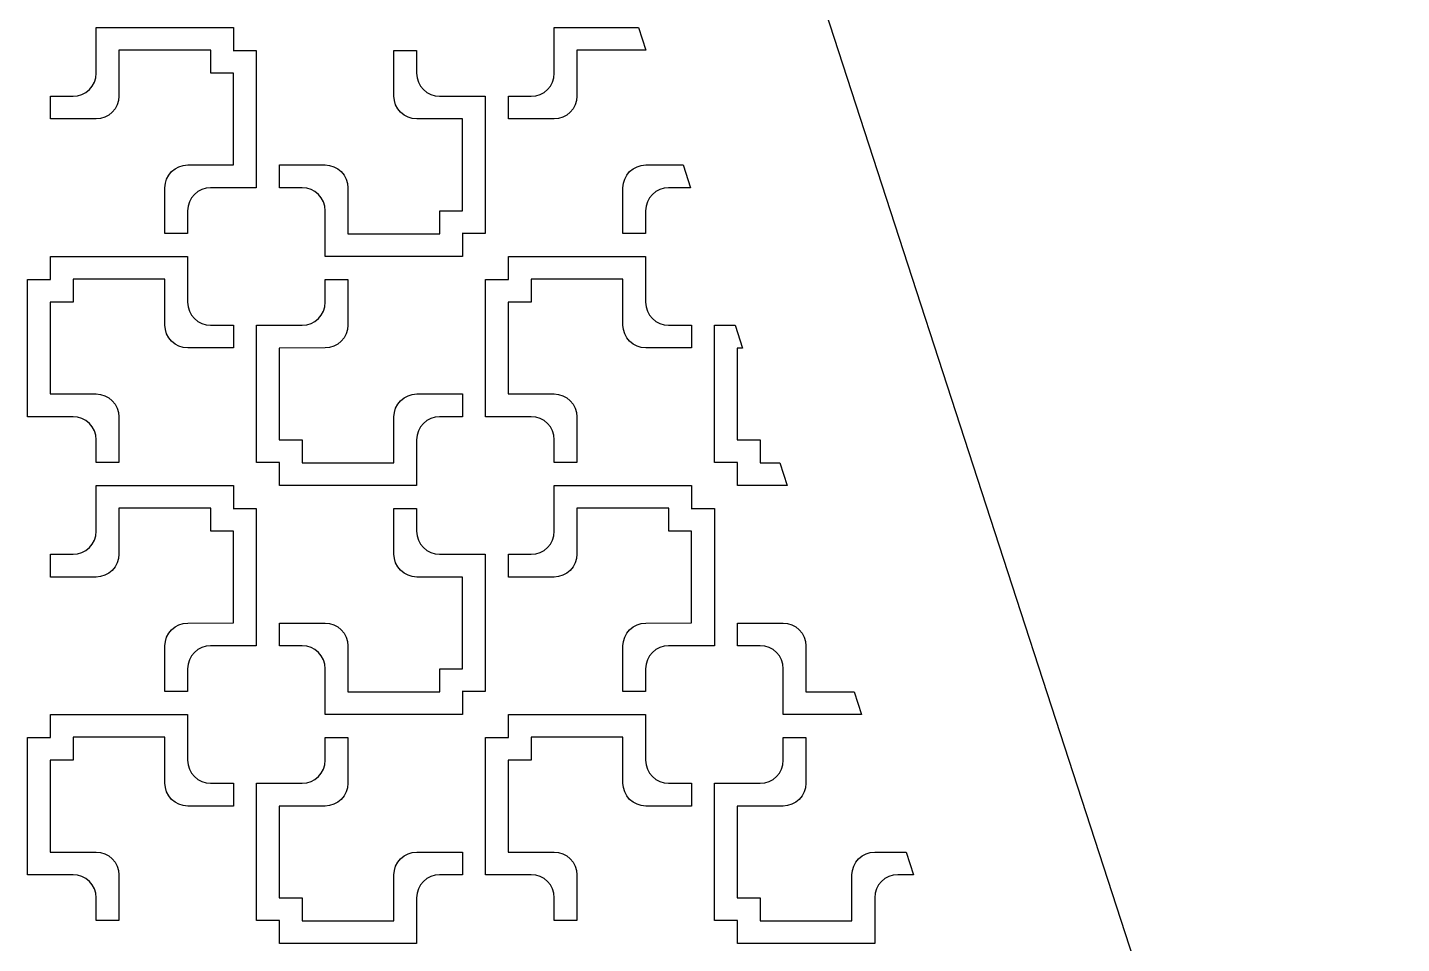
# Model space of a CAD drawing. Header units: metres. Extents: x -75 to 75, y 0 to 231.
# Drawn here: x -15 to 75, y 55 to 115 of the extents above; entities that cross this region are included whole.
import ezdxf

# ---------------------------------------------------------------- set-up
doc = ezdxf.new("R2010")
doc.units = ezdxf.units.M

msp = doc.modelspace()

# ---------------------------------------------------------------- linework, layer by layer
for p, q in [((75, 0), (0, 230.826)), ((-10.4938, 111.999), (-10.4938, 114.994)), ((-10.4938, 114.994), (-1.5065, 114.994)), ((-1.5065, 114.994), (-1.5065, 113.502)), ((19.5062, 111.999), (19.5062, 114.994)), ((19.5062, 114.994), (25.0188, 114.994)), ((25.0188, 114.994), (25.5019, 113.507)), ((-2.99377, 113.507), (-9.0065, 113.507)), ((-9.0065, 113.507), (-9.0065, 110.5)), ((-2.99332, 112.007), (-2.99377, 113.507)), ((-1.5065, 113.502), (-1.51474, 113.493)), ((-1.51474, 113.493), (-1.5065, 113.493)), ((-1.5065, 113.493), (-1.5065, 113.485)), ((-1.5065, 113.485), (-1.4978, 113.493)), ((-1.4978, 113.493), (-0.00641, 113.493)), ((-0.00641, 113.493), (-0.00641, 104.506)), ((9.0065, 110.501), (9.0065, 113.494)), ((9.0065, 113.494), (10.4938, 113.494)), ((10.4938, 113.494), (10.4938, 112)), ((25.5019, 113.507), (20.9935, 113.507)), ((20.9935, 113.507), (20.9935, 110.5)), ((-10.6091, 111.423), (-10.5235, 111.707)), ((-10.5235, 111.707), (-10.4938, 111.999)), ((-1.49323, 112.006), (-2.99332, 112.007)), ((-1.49323, 105.994), (-1.49323, 112.006)), ((10.4938, 112), (10.5226, 111.707)), ((10.5226, 111.707), (10.6091, 111.423)), ((19.3909, 111.423), (19.4765, 111.707)), ((19.4765, 111.707), (19.5062, 111.999)), ((-11.4235, 110.609), (-11.163, 110.748)), ((-11.163, 110.748), (-10.9351, 110.935)), ((-10.9351, 110.935), (-10.7483, 111.163)), ((-10.7483, 111.163), (-10.6091, 111.423)), ((10.6091, 111.423), (10.7483, 111.163)), ((10.7483, 111.163), (10.9351, 110.935)), ((10.9351, 110.935), (11.163, 110.748)), ((11.163, 110.748), (11.4235, 110.609)), ((18.5765, 110.609), (18.837, 110.748)), ((18.837, 110.748), (19.0649, 110.935)), ((19.0649, 110.935), (19.2517, 111.163)), ((19.2517, 111.163), (19.3909, 111.423)), ((-13.494, 109.007), (-13.494, 110.494)), ((-13.494, 110.494), (-12.0003, 110.494)), ((-12.0003, 110.494), (-11.7068, 110.523)), ((-11.7068, 110.523), (-11.4235, 110.609)), ((-9.12003, 109.929), (-9.25873, 109.67)), ((-9.03534, 110.208), (-9.12003, 109.929)), ((-9.0065, 110.5), (-9.03534, 110.208)), ((9.03534, 110.209), (9.0065, 110.501)), ((9.12003, 109.929), (9.03534, 110.209)), ((9.25781, 109.671), (9.12003, 109.929)), ((11.4235, 110.609), (11.7068, 110.524)), ((11.7068, 110.524), (11.9994, 110.494)), ((11.9994, 110.494), (14.9936, 110.494)), ((14.9936, 110.494), (14.9936, 101.507)), ((16.506, 109.007), (16.506, 110.494)), ((16.506, 110.494), (17.9997, 110.494)), ((17.9997, 110.494), (18.2932, 110.523)), ((18.2932, 110.523), (18.5765, 110.609)), ((20.88, 109.929), (20.7413, 109.67)), ((20.9647, 110.208), (20.88, 109.929)), ((20.9935, 110.5), (20.9647, 110.208)), ((-10.5011, 109.007), (-13.494, 109.007)), ((-10.2086, 109.035), (-10.5011, 109.007)), ((-9.92889, 109.12), (-10.2086, 109.035)), ((-9.67026, 109.258), (-9.92889, 109.12)), ((-9.44412, 109.443), (-9.67026, 109.258)), ((-9.25873, 109.67), (-9.44412, 109.443)), ((9.44321, 109.444), (9.25781, 109.671)), ((9.6698, 109.259), (9.44321, 109.444)), ((9.92889, 109.12), (9.6698, 109.259)), ((10.2077, 109.035), (9.92889, 109.12)), ((10.5002, 109.007), (10.2077, 109.035)), ((13.5068, 109.007), (10.5002, 109.007)), ((13.5068, 102.994), (13.5068, 109.007)), ((19.4989, 109.007), (16.506, 109.007)), ((19.7914, 109.035), (19.4989, 109.007)), ((20.0711, 109.12), (19.7914, 109.035)), ((20.3297, 109.258), (20.0711, 109.12)), ((20.5559, 109.443), (20.3297, 109.258)), ((20.7413, 109.67), (20.5559, 109.443)), ((-5.87997, 105.071), (-5.74173, 105.33)), ((-5.74173, 105.33), (-5.55634, 105.556)), ((-5.55634, 105.556), (-5.32974, 105.742)), ((-5.32974, 105.742), (-5.07111, 105.88)), ((-5.07111, 105.88), (-4.79141, 105.965)), ((-4.79141, 105.965), (-4.4989, 105.993)), ((-4.4989, 105.993), (-1.49323, 105.994)), ((1.50604, 104.506), (1.50604, 105.993)), ((1.50604, 105.993), (4.49982, 105.993)), ((4.49982, 105.993), (4.79233, 105.965)), ((4.79233, 105.965), (5.07111, 105.88)), ((5.07111, 105.88), (5.3302, 105.741)), ((5.3302, 105.741), (5.55679, 105.556)), ((5.55679, 105.556), (5.74219, 105.329)), ((5.74219, 105.329), (5.87997, 105.071)), ((24.12, 105.071), (24.2583, 105.33)), ((24.2583, 105.33), (24.4437, 105.556)), ((24.4437, 105.556), (24.6703, 105.742)), ((24.6703, 105.742), (24.9289, 105.88)), ((24.9289, 105.88), (25.2086, 105.965)), ((25.2086, 105.965), (25.5011, 105.993)), ((25.5011, 105.993), (27.9428, 105.994)), ((27.9428, 105.994), (28.4263, 104.506)), ((-5.9935, 104.5), (-5.96466, 104.792)), ((-5.9935, 101.506), (-5.9935, 104.5)), ((-5.96466, 104.792), (-5.87997, 105.071)), ((-3.29315, 104.477), (-3.57651, 104.391)), ((-2.99973, 104.506), (-3.29315, 104.477)), ((-0.00641, 104.506), (-2.99973, 104.506)), ((3.00064, 104.506), (1.50604, 104.506)), ((3.29315, 104.476), (3.00064, 104.506)), ((3.57651, 104.391), (3.29315, 104.476)), ((5.87997, 105.071), (5.96466, 104.791)), ((5.96466, 104.791), (5.9935, 104.499)), ((5.9935, 104.499), (5.99442, 101.493)), ((24.0065, 104.5), (24.0353, 104.792)), ((24.0065, 101.506), (24.0065, 104.5)), ((24.0353, 104.792), (24.12, 105.071)), ((26.7068, 104.477), (26.4235, 104.391)), ((27.0003, 104.506), (26.7068, 104.477)), ((28.4263, 104.506), (27.0003, 104.506)), ((-4.39087, 103.577), (-4.47647, 103.293)), ((-4.25171, 103.837), (-4.39087, 103.577)), ((-4.06494, 104.065), (-4.25171, 103.837)), ((-3.83698, 104.252), (-4.06494, 104.065)), ((-3.57651, 104.391), (-3.83698, 104.252)), ((3.83698, 104.252), (3.57651, 104.391)), ((4.06494, 104.065), (3.83698, 104.252)), ((4.25171, 103.837), (4.06494, 104.065)), ((4.39087, 103.577), (4.25171, 103.837)), ((4.47739, 103.293), (4.39087, 103.577)), ((25.6091, 103.577), (25.5235, 103.293)), ((25.7483, 103.837), (25.6091, 103.577)), ((25.9351, 104.065), (25.7483, 103.837)), ((26.163, 104.252), (25.9351, 104.065)), ((26.4235, 104.391), (26.163, 104.252)), ((-4.47647, 103.293), (-4.50623, 103.001)), ((-4.50623, 103.001), (-4.50623, 101.506)), ((4.50623, 103), (4.47739, 103.293)), ((4.50623, 100.006), (4.50623, 103)), ((12.0062, 101.493), (12.0067, 102.993)), ((12.0067, 102.993), (13.5068, 102.994)), ((25.5235, 103.293), (25.4938, 103.001)), ((25.4938, 103.001), (25.4938, 101.506)), ((-4.50623, 101.506), (-5.9935, 101.506)), ((5.99442, 101.493), (12.0062, 101.493)), ((13.4935, 101.507), (13.4853, 101.507)), ((13.4853, 101.507), (13.4935, 101.498)), ((13.5022, 101.507), (13.4935, 101.515)), ((13.4935, 101.515), (13.4935, 101.507)), ((13.4935, 101.498), (13.4935, 100.006)), ((14.9936, 101.507), (13.5022, 101.507)), ((25.4938, 101.506), (24.0065, 101.506)), ((-13.4935, 98.5022), (-13.4935, 99.9936)), ((-13.4935, 99.9936), (-4.50623, 99.9936)), ((-4.50623, 99.9936), (-4.50623, 97.0003)), ((13.4935, 100.006), (4.50623, 100.006)), ((16.5065, 98.5022), (16.5065, 99.9936)), ((16.5065, 99.9936), (25.4938, 99.9936)), ((25.4938, 99.9936), (25.4938, 97.0003)), ((-14.9936, 89.5062), (-14.9936, 98.4935)), ((-14.9936, 98.4935), (-13.5022, 98.4935)), ((-13.5022, 98.4935), (-13.4935, 98.4853)), ((-13.4853, 98.4935), (-13.4935, 98.5022)), ((-13.4935, 98.4853), (-13.4935, 98.4935)), ((-13.4935, 98.4935), (-13.4853, 98.4935)), ((-12.0062, 98.5068), (-12.0067, 97.0067)), ((-5.99442, 98.5068), (-12.0062, 98.5068)), ((-5.9935, 95.5011), (-5.99442, 98.5068)), ((4.50623, 96.9994), (4.50623, 98.494)), ((4.50623, 98.494), (5.9935, 98.494)), ((5.9935, 98.494), (5.9935, 95.5002)), ((15.0064, 89.5062), (15.0064, 98.4935)), ((15.0064, 98.4935), (16.4978, 98.4935)), ((16.4978, 98.4935), (16.5065, 98.4853)), ((16.5147, 98.4935), (16.5065, 98.5022)), ((16.5065, 98.4853), (16.5065, 98.4935)), ((16.5065, 98.4935), (16.5147, 98.4935)), ((17.9938, 98.5068), (17.9933, 97.0067)), ((24.0056, 98.5068), (17.9938, 98.5068)), ((24.0065, 95.5011), (24.0056, 98.5068)), ((-12.0067, 97.0067), (-13.5068, 97.0062)), ((-13.5068, 97.0062), (-13.5068, 90.9935)), ((-4.50623, 97.0003), (-4.47739, 96.7068)), ((-4.47739, 96.7068), (-4.39087, 96.4235)), ((-4.39087, 96.4235), (-4.25171, 96.163)), ((4.25171, 96.163), (4.39087, 96.4235)), ((4.39087, 96.4235), (4.47647, 96.7068)), ((4.47647, 96.7068), (4.50623, 96.9994)), ((17.9933, 97.0067), (16.4932, 97.0062)), ((16.4932, 97.0062), (16.4932, 90.9935)), ((25.4938, 97.0003), (25.5226, 96.7068)), ((25.5226, 96.7068), (25.6091, 96.4235)), ((25.6091, 96.4235), (25.7483, 96.163)), ((-5.96466, 95.2086), (-5.9935, 95.5011)), ((-4.25171, 96.163), (-4.06494, 95.9351)), ((-4.06494, 95.9351), (-3.83698, 95.7483)), ((-3.83698, 95.7483), (-3.57651, 95.6091)), ((-3.57651, 95.6091), (-3.29315, 95.5235)), ((-3.29315, 95.5235), (-3.00064, 95.4938)), ((-3.00064, 95.4938), (-1.50604, 95.4938)), ((-1.50604, 95.4938), (-1.50604, 94.0065)), ((0.00641, 86.5065), (0.00641, 95.4938)), ((0.00641, 95.4938), (2.99973, 95.4938)), ((2.99973, 95.4938), (3.29315, 95.5226)), ((3.29315, 95.5226), (3.57651, 95.6091)), ((3.57651, 95.6091), (3.83698, 95.7483)), ((3.83698, 95.7483), (4.06494, 95.9351)), ((4.06494, 95.9351), (4.25171, 96.163)), ((5.9935, 95.5002), (5.96466, 95.2077)), ((24.0353, 95.2086), (24.0065, 95.5011)), ((25.7483, 96.163), (25.9351, 95.9351)), ((25.9351, 95.9351), (26.163, 95.7483)), ((26.163, 95.7483), (26.4235, 95.6091)), ((26.4235, 95.6091), (26.7068, 95.5235)), ((26.7068, 95.5235), (26.9994, 95.4938)), ((26.9994, 95.4938), (28.494, 95.4938)), ((28.494, 95.4938), (28.494, 94.0065)), ((30.0064, 86.5065), (30.0064, 95.4938)), ((30.0064, 95.4938), (31.3546, 95.4938)), ((31.3546, 95.4938), (31.8382, 94.0057)), ((-5.87997, 94.9289), (-5.96466, 95.2086)), ((-5.74219, 94.6707), (-5.87997, 94.9289)), ((-5.55679, 94.4441), (-5.74219, 94.6707)), ((5.74127, 94.6698), (5.55588, 94.4432)), ((5.87997, 94.9289), (5.74127, 94.6698)), ((5.96466, 95.2077), (5.87997, 94.9289)), ((24.12, 94.9289), (24.0353, 95.2086)), ((24.2578, 94.6707), (24.12, 94.9289)), ((24.4432, 94.4441), (24.2578, 94.6707)), ((-5.3302, 94.2587), (-5.55679, 94.4441)), ((-5.07111, 94.12), (-5.3302, 94.2587)), ((-4.79233, 94.0353), (-5.07111, 94.12)), ((-4.49982, 94.0065), (-4.79233, 94.0353)), ((-1.50604, 94.0065), (-4.49982, 94.0065)), ((4.4989, 94.0065), (1.49323, 94.0056)), ((1.49323, 94.0056), (1.49323, 87.9938)), ((4.79141, 94.0353), (4.4989, 94.0065)), ((5.07111, 94.12), (4.79141, 94.0353)), ((5.32974, 94.2583), (5.07111, 94.12)), ((5.55588, 94.4432), (5.32974, 94.2583)), ((24.6698, 94.2587), (24.4432, 94.4441)), ((24.9289, 94.12), (24.6698, 94.2587)), ((25.2077, 94.0353), (24.9289, 94.12)), ((25.5002, 94.0065), (25.2077, 94.0353)), ((28.494, 94.0065), (25.5002, 94.0065)), ((31.8382, 94.0057), (31.4932, 94.0056)), ((31.4932, 94.0056), (31.4932, 87.9938)), ((-13.5068, 90.9935), (-10.5002, 90.9935)), ((-10.5002, 90.9935), (-10.2077, 90.9647)), ((-10.2077, 90.9647), (-9.92889, 90.88)), ((9.92889, 90.88), (10.2086, 90.9647)), ((10.2086, 90.9647), (10.5011, 90.9935)), ((10.5011, 90.9935), (13.494, 90.9935)), ((13.494, 90.9935), (13.494, 89.5062)), ((16.4932, 90.9935), (19.4998, 90.9935)), ((19.4998, 90.9935), (19.7923, 90.9647)), ((19.7923, 90.9647), (20.0711, 90.88)), ((-9.92889, 90.88), (-9.6698, 90.7413)), ((-9.6698, 90.7413), (-9.44321, 90.5559)), ((-9.44321, 90.5559), (-9.25781, 90.3293)), ((-9.25781, 90.3293), (-9.12003, 90.0711)), ((-9.12003, 90.0711), (-9.03534, 89.7914)), ((9.03534, 89.7923), (9.12003, 90.0711)), ((9.12003, 90.0711), (9.25827, 90.3297)), ((9.25827, 90.3297), (9.44366, 90.5563)), ((9.44366, 90.5563), (9.67026, 90.7417)), ((9.67026, 90.7417), (9.92889, 90.88)), ((20.0711, 90.88), (20.3302, 90.7413)), ((20.3302, 90.7413), (20.5568, 90.5559)), ((20.5568, 90.5559), (20.7422, 90.3293)), ((20.7422, 90.3293), (20.88, 90.0711)), ((20.88, 90.0711), (20.9647, 89.7914)), ((-11.9994, 89.5062), (-14.9936, 89.5062)), ((-11.7068, 89.4765), (-11.9994, 89.5062)), ((-11.4235, 89.3909), (-11.7068, 89.4765)), ((-11.163, 89.2517), (-11.4235, 89.3909)), ((-10.9351, 89.0649), (-11.163, 89.2517)), ((-9.03534, 89.7914), (-9.0065, 89.4989)), ((-9.0065, 89.4989), (-9.0065, 86.506)), ((9.0065, 89.4998), (9.03534, 89.7923)), ((9.0065, 86.4932), (9.0065, 89.4998)), ((11.163, 89.2517), (10.9351, 89.0649)), ((11.4235, 89.3909), (11.163, 89.2517)), ((11.7068, 89.4774), (11.4235, 89.3909)), ((12.0003, 89.5062), (11.7068, 89.4774)), ((13.494, 89.5062), (12.0003, 89.5062)), ((18.0006, 89.5062), (15.0064, 89.5062)), ((18.2932, 89.4765), (18.0006, 89.5062)), ((18.5765, 89.3909), (18.2932, 89.4765)), ((18.837, 89.2517), (18.5765, 89.3909)), ((19.0649, 89.0649), (18.837, 89.2517)), ((20.9647, 89.7914), (20.9935, 89.4989)), ((20.9935, 89.4989), (20.9935, 86.506)), ((-10.7483, 88.837), (-10.9351, 89.0649)), ((-10.6091, 88.5765), (-10.7483, 88.837)), ((-10.5226, 88.2932), (-10.6091, 88.5765)), ((-10.4938, 87.9997), (-10.5226, 88.2932)), ((10.5235, 88.2932), (10.4938, 88.0006)), ((10.6091, 88.5765), (10.5235, 88.2932)), ((10.7483, 88.837), (10.6091, 88.5765)), ((10.9351, 89.0649), (10.7483, 88.837)), ((19.2517, 88.837), (19.0649, 89.0649)), ((19.3909, 88.5765), (19.2517, 88.837)), ((19.4774, 88.2932), (19.3909, 88.5765)), ((19.5062, 87.9997), (19.4774, 88.2932)), ((-10.4938, 86.506), (-10.4938, 87.9997)), ((1.49323, 87.9938), (2.99332, 87.9933)), ((2.99332, 87.9933), (2.99377, 86.4932)), ((10.4938, 88.0006), (10.4938, 85.0064)), ((19.5062, 86.506), (19.5062, 87.9997)), ((31.4932, 87.9938), (32.9933, 87.9933)), ((32.9933, 87.9933), (32.9938, 86.4932)), ((-9.0065, 86.506), (-10.4938, 86.506)), ((1.4978, 86.5065), (0.00641, 86.5065)), ((1.5065, 86.5147), (1.4978, 86.5065)), ((1.5065, 86.5065), (1.5065, 86.5147)), ((1.5065, 86.4978), (1.51474, 86.5065)), ((1.51474, 86.5065), (1.5065, 86.5065)), ((1.5065, 85.0064), (1.5065, 86.4978)), ((2.99377, 86.4932), (9.0065, 86.4932)), ((20.9935, 86.506), (19.5062, 86.506)), ((31.4978, 86.5065), (30.0064, 86.5065)), ((31.5065, 86.5147), (31.4978, 86.5065)), ((31.5065, 86.5065), (31.5065, 86.5147)), ((31.5065, 86.4978), (31.5147, 86.5065)), ((31.5147, 86.5065), (31.5065, 86.5065)), ((31.5065, 85.0064), (31.5065, 86.4978)), ((32.9938, 86.4932), (34.2791, 86.4932)), ((34.2791, 86.4932), (34.7622, 85.0064)), ((-10.4938, 81.9994), (-10.4938, 84.9936)), ((-10.4938, 84.9936), (-1.5065, 84.9936)), ((-1.5065, 84.9936), (-1.5065, 83.5022)), ((10.4938, 85.0064), (1.5065, 85.0064)), ((19.5062, 81.9994), (19.5062, 84.9936)), ((19.5062, 84.9936), (28.4935, 84.9936)), ((28.4935, 84.9936), (28.4935, 83.5022)), ((34.7622, 85.0064), (31.5065, 85.0064)), ((-2.99377, 83.5068), (-9.0065, 83.5068)), ((-9.0065, 83.5068), (-9.0065, 80.5002)), ((-2.99332, 82.0067), (-2.99377, 83.5068)), ((-1.5065, 83.5022), (-1.51474, 83.4935)), ((-1.51474, 83.4935), (-1.5065, 83.4935)), ((-1.5065, 83.4935), (-1.5065, 83.4853)), ((-1.5065, 83.4853), (-1.4978, 83.4935)), ((-1.4978, 83.4935), (-0.00641, 83.4935)), ((-0.00641, 83.4935), (-0.00641, 74.5062)), ((9.0065, 80.5011), (9.0065, 83.494)), ((9.0065, 83.494), (10.4938, 83.494)), ((10.4938, 83.494), (10.4938, 82.0003)), ((27.0062, 83.5068), (20.9935, 83.5068)), ((20.9935, 83.5068), (20.9935, 80.5002)), ((27.0067, 82.0067), (27.0062, 83.5068)), ((28.4935, 83.5022), (28.4853, 83.4935)), ((28.4853, 83.4935), (28.4935, 83.4935)), ((28.4935, 83.4935), (28.4935, 83.4853)), ((28.4935, 83.4853), (28.5022, 83.4935)), ((28.5022, 83.4935), (29.9936, 83.4935)), ((29.9936, 83.4935), (29.9936, 74.5062)), ((-10.5235, 81.7068), (-10.4938, 81.9994)), ((-1.49323, 82.0062), (-2.99332, 82.0067)), ((-1.49323, 75.9944), (-1.49323, 82.0062)), ((10.4938, 82.0003), (10.5226, 81.7068)), ((19.4765, 81.7068), (19.5062, 81.9994)), ((28.5068, 82.0062), (27.0067, 82.0067)), ((28.5068, 75.9944), (28.5068, 82.0062)), ((-10.9351, 80.9351), (-10.7483, 81.163)), ((-10.7483, 81.163), (-10.6091, 81.4235)), ((-10.6091, 81.4235), (-10.5235, 81.7068)), ((10.5226, 81.7068), (10.6091, 81.4235)), ((10.6091, 81.4235), (10.7483, 81.163)), ((10.7483, 81.163), (10.9351, 80.9351)), ((19.0649, 80.9351), (19.2517, 81.163)), ((19.2517, 81.163), (19.3909, 81.4235)), ((19.3909, 81.4235), (19.4765, 81.7068)), ((-13.494, 79.0065), (-13.494, 80.4938)), ((-13.494, 80.4938), (-12.0003, 80.4938)), ((-12.0003, 80.4938), (-11.7068, 80.5226)), ((-11.7068, 80.5226), (-11.4235, 80.6091)), ((-11.4235, 80.6091), (-11.163, 80.7483)), ((-11.163, 80.7483), (-10.9351, 80.9351)), ((-9.03534, 80.2077), (-9.12003, 79.9289)), ((-9.0065, 80.5002), (-9.03534, 80.2077)), ((9.03534, 80.2086), (9.0065, 80.5011)), ((9.12003, 79.9289), (9.03534, 80.2086)), ((10.9351, 80.9351), (11.163, 80.7483)), ((11.163, 80.7483), (11.4235, 80.6091)), ((11.4235, 80.6091), (11.7068, 80.5235)), ((11.7068, 80.5235), (11.9994, 80.4938)), ((11.9994, 80.4938), (14.9936, 80.4938)), ((14.9936, 80.4938), (14.9936, 71.5065)), ((16.506, 79.0065), (16.506, 80.4938)), ((16.506, 80.4938), (17.9997, 80.4938)), ((17.9997, 80.4938), (18.2932, 80.5226)), ((18.2932, 80.5226), (18.5765, 80.6091)), ((18.5765, 80.6091), (18.837, 80.7483)), ((18.837, 80.7483), (19.0649, 80.9351)), ((20.9647, 80.2077), (20.88, 79.9289)), ((20.9935, 80.5002), (20.9647, 80.2077)), ((-9.67026, 79.2583), (-9.92889, 79.12)), ((-9.44412, 79.4432), (-9.67026, 79.2583)), ((-9.25873, 79.6698), (-9.44412, 79.4432)), ((-9.12003, 79.9289), (-9.25873, 79.6698)), ((9.25781, 79.6707), (9.12003, 79.9289)), ((9.44321, 79.4441), (9.25781, 79.6707)), ((9.6698, 79.2587), (9.44321, 79.4441)), ((9.92889, 79.12), (9.6698, 79.2587)), ((20.3297, 79.2583), (20.0711, 79.12)), ((20.5559, 79.4432), (20.3297, 79.2583)), ((20.7413, 79.6698), (20.5559, 79.4432)), ((20.88, 79.9289), (20.7413, 79.6698)), ((-10.5011, 79.0065), (-13.494, 79.0065)), ((-10.2086, 79.0353), (-10.5011, 79.0065)), ((-9.92889, 79.12), (-10.2086, 79.0353)), ((10.2077, 79.0353), (9.92889, 79.12)), ((10.5002, 79.0065), (10.2077, 79.0353)), ((13.5068, 79.0065), (10.5002, 79.0065)), ((13.5068, 72.9938), (13.5068, 79.0065)), ((19.4989, 79.0065), (16.506, 79.0065)), ((19.7914, 79.0353), (19.4989, 79.0065)), ((20.0711, 79.12), (19.7914, 79.0353)), ((-5.55634, 75.5563), (-5.32974, 75.7417)), ((-5.32974, 75.7417), (-5.07111, 75.88)), ((-5.07111, 75.88), (-4.79141, 75.9647)), ((-4.79141, 75.9647), (-4.4989, 75.9935)), ((-4.4989, 75.9935), (-1.49323, 75.9944)), ((1.50604, 74.5062), (1.50604, 75.9935)), ((1.50604, 75.9935), (4.49982, 75.9935)), ((4.49982, 75.9935), (4.79233, 75.9647)), ((4.79233, 75.9647), (5.07111, 75.88)), ((5.07111, 75.88), (5.3302, 75.7413)), ((5.3302, 75.7413), (5.55679, 75.5559)), ((24.4437, 75.5563), (24.6703, 75.7417)), ((24.6703, 75.7417), (24.9289, 75.88)), ((24.9289, 75.88), (25.2086, 75.9647)), ((25.2086, 75.9647), (25.5011, 75.9935)), ((25.5011, 75.9935), (28.5068, 75.9944)), ((31.506, 74.5062), (31.506, 75.9935)), ((31.506, 75.9935), (34.4998, 75.9935)), ((34.4998, 75.9935), (34.7923, 75.9647)), ((34.7923, 75.9647), (35.0711, 75.88)), ((35.0711, 75.88), (35.3302, 75.7413)), ((35.3302, 75.7413), (35.5568, 75.5559)), ((-5.9935, 74.4998), (-5.96466, 74.7923)), ((-5.96466, 74.7923), (-5.87997, 75.0711)), ((-5.87997, 75.0711), (-5.74173, 75.3297)), ((-5.74173, 75.3297), (-5.55634, 75.5563)), ((5.55679, 75.5559), (5.74219, 75.3293)), ((5.74219, 75.3293), (5.87997, 75.0711)), ((5.87997, 75.0711), (5.96466, 74.7914)), ((5.96466, 74.7914), (5.9935, 74.4989)), ((24.0065, 74.4998), (24.0353, 74.7923)), ((24.0353, 74.7923), (24.12, 75.0711)), ((24.12, 75.0711), (24.2583, 75.3297)), ((24.2583, 75.3297), (24.4437, 75.5563)), ((35.5568, 75.5559), (35.7422, 75.3293)), ((35.7422, 75.3293), (35.88, 75.0711)), ((35.88, 75.0711), (35.9647, 74.7914)), ((35.9647, 74.7914), (35.9935, 74.4989)), ((-5.9935, 71.506), (-5.9935, 74.4998)), ((-4.25171, 73.837), (-4.39087, 73.5765)), ((-4.06494, 74.0649), (-4.25171, 73.837)), ((-3.83698, 74.2517), (-4.06494, 74.0649)), ((-3.57651, 74.3909), (-3.83698, 74.2517)), ((-3.29315, 74.4774), (-3.57651, 74.3909)), ((-2.99973, 74.5062), (-3.29315, 74.4774)), ((-0.00641, 74.5062), (-2.99973, 74.5062)), ((3.00064, 74.5062), (1.50604, 74.5062)), ((3.29315, 74.4765), (3.00064, 74.5062)), ((3.57651, 74.3909), (3.29315, 74.4765)), ((3.83698, 74.2517), (3.57651, 74.3909)), ((4.06494, 74.0649), (3.83698, 74.2517)), ((4.25171, 73.837), (4.06494, 74.0649)), ((4.39087, 73.5765), (4.25171, 73.837)), ((5.9935, 74.4989), (5.99442, 71.4932)), ((24.0065, 71.506), (24.0065, 74.4998)), ((25.7483, 73.837), (25.6091, 73.5765)), ((25.9351, 74.0649), (25.7483, 73.837)), ((26.163, 74.2517), (25.9351, 74.0649)), ((26.4235, 74.3909), (26.163, 74.2517)), ((26.7068, 74.4774), (26.4235, 74.3909)), ((27.0003, 74.5062), (26.7068, 74.4774)), ((29.9936, 74.5062), (27.0003, 74.5062)), ((33.0006, 74.5062), (31.506, 74.5062)), ((33.2932, 74.4765), (33.0006, 74.5062)), ((33.5765, 74.3909), (33.2932, 74.4765)), ((33.837, 74.2517), (33.5765, 74.3909)), ((34.0649, 74.0649), (33.837, 74.2517)), ((34.2517, 73.837), (34.0649, 74.0649)), ((34.3909, 73.5765), (34.2517, 73.837)), ((35.9935, 74.4989), (35.9944, 71.4932)), ((-4.47647, 73.2932), (-4.50623, 73.0006)), ((-4.50623, 73.0006), (-4.50623, 71.506)), ((-4.39087, 73.5765), (-4.47647, 73.2932)), ((4.47739, 73.2932), (4.39087, 73.5765)), ((4.50623, 72.9997), (4.47739, 73.2932)), ((4.50623, 70.0064), (4.50623, 72.9997)), ((12.0062, 71.4932), (12.0067, 72.9933)), ((12.0067, 72.9933), (13.5068, 72.9938)), ((25.5235, 73.2932), (25.4938, 73.0006)), ((25.4938, 73.0006), (25.4938, 71.506)), ((25.6091, 73.5765), (25.5235, 73.2932)), ((34.4774, 73.2932), (34.3909, 73.5765)), ((34.5062, 72.9997), (34.4774, 73.2932)), ((34.5062, 70.0064), (34.5062, 72.9997)), ((-4.50623, 71.506), (-5.9935, 71.506)), ((5.99442, 71.4932), (12.0062, 71.4932)), ((13.4935, 71.5065), (13.4853, 71.5065)), ((13.4853, 71.5065), (13.4935, 71.4978)), ((13.5022, 71.5065), (13.4935, 71.5147)), ((13.4935, 71.5147), (13.4935, 71.5065)), ((13.4935, 71.4978), (13.4935, 70.0064)), ((14.9936, 71.5065), (13.5022, 71.5065)), ((25.4938, 71.506), (24.0065, 71.506)), ((35.9944, 71.4932), (39.1529, 71.4932)), ((39.1529, 71.4932), (39.636, 70.0064)), ((-13.4935, 68.5022), (-13.4935, 69.9936)), ((-13.4935, 69.9936), (-4.50623, 69.9936)), ((-4.50623, 69.9936), (-4.50623, 67.0003)), ((13.4935, 70.0064), (4.50623, 70.0064)), ((16.5065, 68.5022), (16.5065, 69.9936)), ((16.5065, 69.9936), (25.4938, 69.9936)), ((25.4938, 69.9936), (25.4938, 67.0003)), ((39.636, 70.0064), (34.5062, 70.0064)), ((-14.9936, 59.5062), (-14.9936, 68.4935)), ((-14.9936, 68.4935), (-13.5022, 68.4935)), ((-13.5022, 68.4935), (-13.4935, 68.4853)), ((-13.4853, 68.4935), (-13.4935, 68.5022)), ((-13.4935, 68.4853), (-13.4935, 68.4935)), ((-13.4935, 68.4935), (-13.4853, 68.4935)), ((-12.0062, 68.5068), (-12.0067, 67.0067)), ((-5.99442, 68.5068), (-12.0062, 68.5068)), ((-5.9935, 65.5011), (-5.99442, 68.5068)), ((4.50623, 66.9994), (4.50623, 68.494)), ((4.50623, 68.494), (5.9935, 68.494)), ((5.9935, 68.494), (5.9935, 65.5002)), ((15.0064, 59.5062), (15.0064, 68.4935)), ((15.0064, 68.4935), (16.4978, 68.4935)), ((16.4978, 68.4935), (16.5065, 68.4853)), ((16.5147, 68.4935), (16.5065, 68.5022)), ((16.5065, 68.4853), (16.5065, 68.4935)), ((16.5065, 68.4935), (16.5147, 68.4935)), ((17.9938, 68.5068), (17.9933, 67.0067)), ((24.0056, 68.5068), (17.9938, 68.5068)), ((24.0065, 65.5011), (24.0056, 68.5068)), ((34.5062, 66.9994), (34.5062, 68.494)), ((34.5062, 68.494), (35.9935, 68.494)), ((35.9935, 68.494), (35.9935, 65.5002)), ((-12.0067, 67.0067), (-13.5068, 67.0062)), ((-13.5068, 67.0062), (-13.5068, 60.9935)), ((-4.50623, 67.0003), (-4.47739, 66.7068)), ((-4.47739, 66.7068), (-4.39087, 66.4235)), ((4.39087, 66.4235), (4.47647, 66.7068)), ((4.47647, 66.7068), (4.50623, 66.9994)), ((17.9933, 67.0067), (16.4932, 67.0062)), ((16.4932, 67.0062), (16.4932, 60.9935)), ((25.4938, 67.0003), (25.5226, 66.7068)), ((25.5226, 66.7068), (25.6091, 66.4235)), ((34.3909, 66.4235), (34.4765, 66.7068)), ((34.4765, 66.7068), (34.5062, 66.9994)), ((-4.39087, 66.4235), (-4.25171, 66.163)), ((-4.25171, 66.163), (-4.06494, 65.9351)), ((-4.06494, 65.9351), (-3.83698, 65.7483)), ((-3.83698, 65.7483), (-3.57651, 65.6091)), ((3.57651, 65.6091), (3.83698, 65.7483)), ((3.83698, 65.7483), (4.06494, 65.9351)), ((4.06494, 65.9351), (4.25171, 66.163)), ((4.25171, 66.163), (4.39087, 66.4235)), ((25.6091, 66.4235), (25.7483, 66.163)), ((25.7483, 66.163), (25.9351, 65.9351)), ((25.9351, 65.9351), (26.163, 65.7483)), ((26.163, 65.7483), (26.4235, 65.6091)), ((33.5765, 65.6091), (33.837, 65.7483)), ((33.837, 65.7483), (34.0649, 65.9351)), ((34.0649, 65.9351), (34.2517, 66.163)), ((34.2517, 66.163), (34.3909, 66.4235)), ((-5.96466, 65.2086), (-5.9935, 65.5011)), ((-5.87997, 64.9289), (-5.96466, 65.2086)), ((-5.74219, 64.6707), (-5.87997, 64.9289)), ((-3.57651, 65.6091), (-3.29315, 65.5235)), ((-3.29315, 65.5235), (-3.00064, 65.4938)), ((-3.00064, 65.4938), (-1.50604, 65.4938)), ((-1.50604, 65.4938), (-1.50604, 64.0065)), ((0.00641, 56.5065), (0.00641, 65.4938)), ((0.00641, 65.4938), (2.99973, 65.4938)), ((2.99973, 65.4938), (3.29315, 65.5226)), ((3.29315, 65.5226), (3.57651, 65.6091)), ((5.87997, 64.9289), (5.74127, 64.6698)), ((5.96466, 65.2077), (5.87997, 64.9289)), ((5.9935, 65.5002), (5.96466, 65.2077)), ((24.0353, 65.2086), (24.0065, 65.5011)), ((24.12, 64.9289), (24.0353, 65.2086)), ((24.2578, 64.6707), (24.12, 64.9289)), ((26.4235, 65.6091), (26.7068, 65.5235)), ((26.7068, 65.5235), (26.9994, 65.4938)), ((26.9994, 65.4938), (28.494, 65.4938)), ((28.494, 65.4938), (28.494, 64.0065)), ((30.0064, 56.5065), (30.0064, 65.4938)), ((30.0064, 65.4938), (32.9997, 65.4938)), ((32.9997, 65.4938), (33.2932, 65.5226)), ((33.2932, 65.5226), (33.5765, 65.6091)), ((35.88, 64.9289), (35.7413, 64.6698)), ((35.9647, 65.2077), (35.88, 64.9289)), ((35.9935, 65.5002), (35.9647, 65.2077)), ((-5.55679, 64.4441), (-5.74219, 64.6707)), ((-5.3302, 64.2587), (-5.55679, 64.4441)), ((-5.07111, 64.12), (-5.3302, 64.2587)), ((-4.79233, 64.0353), (-5.07111, 64.12)), ((-4.49982, 64.0065), (-4.79233, 64.0353)), ((-1.50604, 64.0065), (-4.49982, 64.0065)), ((4.4989, 64.0065), (1.49323, 64.0056)), ((1.49323, 64.0056), (1.49323, 57.9938)), ((4.79141, 64.0353), (4.4989, 64.0065)), ((5.07111, 64.12), (4.79141, 64.0353)), ((5.32974, 64.2583), (5.07111, 64.12)), ((5.55588, 64.4432), (5.32974, 64.2583)), ((5.74127, 64.6698), (5.55588, 64.4432)), ((24.4432, 64.4441), (24.2578, 64.6707)), ((24.6698, 64.2587), (24.4432, 64.4441)), ((24.9289, 64.12), (24.6698, 64.2587)), ((25.2077, 64.0353), (24.9289, 64.12)), ((25.5002, 64.0065), (25.2077, 64.0353)), ((28.494, 64.0065), (25.5002, 64.0065)), ((34.4989, 64.0065), (31.4932, 64.0056)), ((31.4932, 64.0056), (31.4932, 57.9938)), ((34.7914, 64.0353), (34.4989, 64.0065)), ((35.0711, 64.12), (34.7914, 64.0353)), ((35.3297, 64.2583), (35.0711, 64.12)), ((35.5559, 64.4432), (35.3297, 64.2583)), ((35.7413, 64.6698), (35.5559, 64.4432)), ((-13.5068, 60.9935), (-10.5002, 60.9935)), ((-10.5002, 60.9935), (-10.2077, 60.9647)), ((-10.2077, 60.9647), (-9.92889, 60.88)), ((-9.92889, 60.88), (-9.6698, 60.7413)), ((-9.6698, 60.7413), (-9.44321, 60.5559)), ((-9.44321, 60.5559), (-9.25781, 60.3293)), ((-9.25781, 60.3293), (-9.12003, 60.0711)), ((9.12003, 60.0711), (9.25827, 60.3297)), ((9.25827, 60.3297), (9.44366, 60.5563)), ((9.44366, 60.5563), (9.67026, 60.7417)), ((9.67026, 60.7417), (9.92889, 60.88)), ((9.92889, 60.88), (10.2086, 60.9647)), ((10.2086, 60.9647), (10.5011, 60.9935)), ((10.5011, 60.9935), (13.494, 60.9935)), ((13.494, 60.9935), (13.494, 59.5062)), ((16.4932, 60.9935), (19.4998, 60.9935)), ((19.4998, 60.9935), (19.7923, 60.9647)), ((19.7923, 60.9647), (20.0711, 60.88)), ((20.0711, 60.88), (20.3302, 60.7413)), ((20.3302, 60.7413), (20.5568, 60.5559)), ((20.5568, 60.5559), (20.7422, 60.3293)), ((20.7422, 60.3293), (20.88, 60.0711)), ((39.12, 60.0711), (39.2583, 60.3297)), ((39.2583, 60.3297), (39.4437, 60.5563)), ((39.4437, 60.5563), (39.6703, 60.7417)), ((39.6703, 60.7417), (39.9289, 60.88)), ((39.9289, 60.88), (40.2086, 60.9647)), ((40.2086, 60.9647), (40.5011, 60.9935)), ((40.5011, 60.9935), (42.5645, 60.9935)), ((42.5645, 60.9935), (43.0477, 59.5062)), ((-11.9994, 59.5062), (-14.9936, 59.5062)), ((-11.7068, 59.4765), (-11.9994, 59.5062)), ((-11.4235, 59.3909), (-11.7068, 59.4765)), ((-9.12003, 60.0711), (-9.03534, 59.7914)), ((-9.03534, 59.7914), (-9.0065, 59.4989)), ((-9.0065, 59.4989), (-9.0065, 56.506)), ((9.0065, 59.4998), (9.03534, 59.7923)), ((9.0065, 56.4932), (9.0065, 59.4998)), ((9.03534, 59.7923), (9.12003, 60.0711)), ((11.7068, 59.4774), (11.4235, 59.3909)), ((12.0003, 59.5062), (11.7068, 59.4774)), ((13.494, 59.5062), (12.0003, 59.5062)), ((18.0006, 59.5062), (15.0064, 59.5062)), ((18.2932, 59.4765), (18.0006, 59.5062)), ((18.5765, 59.3909), (18.2932, 59.4765)), ((20.88, 60.0711), (20.9647, 59.7914)), ((20.9647, 59.7914), (20.9935, 59.4989)), ((20.9935, 59.4989), (20.9935, 56.506)), ((39.0065, 59.4998), (39.0353, 59.7923)), ((39.0065, 56.4932), (39.0065, 59.4998)), ((39.0353, 59.7923), (39.12, 60.0711)), ((41.7068, 59.4774), (41.4235, 59.3909)), ((42.0003, 59.5062), (41.7068, 59.4774)), ((43.0477, 59.5062), (42.0003, 59.5062)), ((-11.163, 59.2517), (-11.4235, 59.3909)), ((-10.9351, 59.0649), (-11.163, 59.2517)), ((-10.7483, 58.837), (-10.9351, 59.0649)), ((-10.6091, 58.5765), (-10.7483, 58.837)), ((-10.5226, 58.2932), (-10.6091, 58.5765)), ((10.6091, 58.5765), (10.5235, 58.2932)), ((10.7483, 58.837), (10.6091, 58.5765)), ((10.9351, 59.0649), (10.7483, 58.837)), ((11.163, 59.2517), (10.9351, 59.0649)), ((11.4235, 59.3909), (11.163, 59.2517)), ((18.837, 59.2517), (18.5765, 59.3909)), ((19.0649, 59.0649), (18.837, 59.2517)), ((19.2517, 58.837), (19.0649, 59.0649)), ((19.3909, 58.5765), (19.2517, 58.837)), ((19.4774, 58.2932), (19.3909, 58.5765)), ((40.6091, 58.5765), (40.5235, 58.2932)), ((40.7483, 58.837), (40.6091, 58.5765)), ((40.9351, 59.0649), (40.7483, 58.837)), ((41.163, 59.2517), (40.9351, 59.0649)), ((41.4235, 59.3909), (41.163, 59.2517)), ((-10.4938, 57.9997), (-10.5226, 58.2932)), ((-10.4938, 56.506), (-10.4938, 57.9997)), ((1.49323, 57.9938), (2.99332, 57.9933)), ((2.99332, 57.9933), (2.99377, 56.4932)), ((10.5235, 58.2932), (10.4938, 58.0006)), ((10.4938, 58.0006), (10.4938, 55.0064)), ((19.5062, 57.9997), (19.4774, 58.2932)), ((19.5062, 56.506), (19.5062, 57.9997)), ((31.4932, 57.9938), (32.9933, 57.9933)), ((32.9933, 57.9933), (32.9938, 56.4932)), ((40.5235, 58.2932), (40.4938, 58.0006)), ((40.4938, 58.0006), (40.4938, 55.0064)), ((-9.0065, 56.506), (-10.4938, 56.506)), ((1.4978, 56.5065), (0.00641, 56.5065)), ((1.5065, 56.5147), (1.4978, 56.5065)), ((1.5065, 56.5065), (1.5065, 56.5147)), ((1.5065, 56.4978), (1.51474, 56.5065)), ((1.51474, 56.5065), (1.5065, 56.5065)), ((1.5065, 55.0064), (1.5065, 56.4978)), ((2.99377, 56.4932), (9.0065, 56.4932)), ((20.9935, 56.506), (19.5062, 56.506)), ((31.4978, 56.5065), (30.0064, 56.5065)), ((31.5065, 56.5147), (31.4978, 56.5065)), ((31.5065, 56.5065), (31.5065, 56.5147)), ((31.5065, 56.4978), (31.5147, 56.5065)), ((31.5147, 56.5065), (31.5065, 56.5065)), ((31.5065, 55.0064), (31.5065, 56.4978)), ((32.9938, 56.4932), (39.0065, 56.4932)), ((10.4938, 55.0064), (1.5065, 55.0064)), ((40.4938, 55.0064), (31.5065, 55.0064))]:
    msp.add_line(p, q)

doc.saveas('drawing.dxf')
